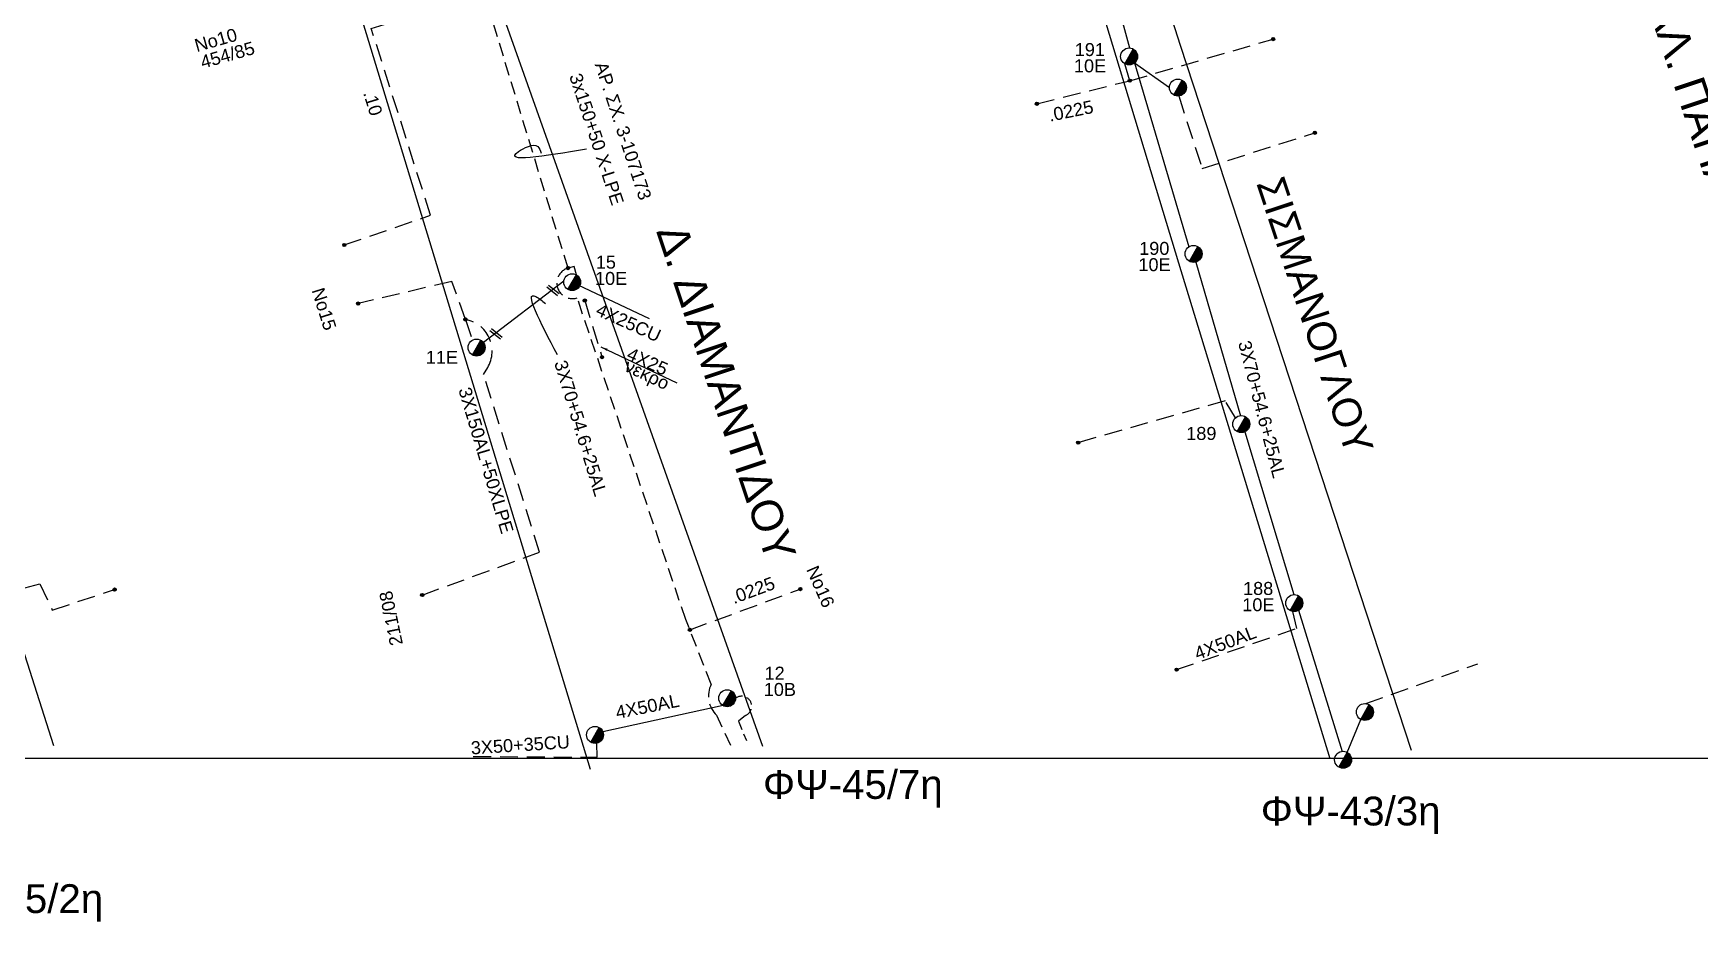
# Model space of a CAD drawing. Header units: millimetres. Extents: x 8791 to 11104, y 1833 to 2902.
# Drawn here: x 10250 to 10486.3, y 1832.6 to 1958.5 of the extents above; entities that cross this region are included whole.
import ezdxf
from ezdxf.enums import TextEntityAlignment as Align

# ---------------------------------------------------------------- set-up
doc = ezdxf.new("R2010")
doc.units = ezdxf.units.MM
doc.linetypes.add('DASHED', pattern=[19.05, 12.7, -6.35])
for name, color, linetype in [('Άγνωστα', 7, 'Continuous'), ('Γέφυρες Εναερίου Δικτύου', 7, 'Continuous'), ('Γυμνά εναέρια ΧΤ (3Φ)   3x50+35CU', 7, 'Continuous'), ('Γυμνά εναέρια ΧΤ (3Φ)   4x50AL', 7, 'Continuous'), ('Επιγραφές - Σχήματα', 7, 'Continuous'), ('Καλώδια ΧΤ   3x150+50AL XLPE', 7, 'DASHED'), ('Καλώδια ΧΤ   3x150AL+50XLPE', 7, 'DASHED'), ('Καλώδια ΧΤ   4x25CU', 7, 'DASHED'), ('Μηχανική τομή', 7, 'Continuous'), ('Στύλος ΦΜ', 7, 'Continuous'), ('Στύλος ΦΜ @ 1', 7, 'Continuous'), ('Συνδέσεις', 7, 'Continuous'), ('Συνεστραμμένα ΧΤ   3x70+54.6+25AL', 7, 'SYN_LINE'), ('Υπόβαθρο ΔΕΗ', 7, 'Continuous'), ('Υπόγεια Καλώδια Δικτύου ΧΤ   .10', 7, 'DASHED'), ('Υπόγεια καλώδια Παροχών ΧΤ   .0225', 7, 'DASHED')]:
    doc.layers.add(name, color=color, linetype=linetype)
doc.styles.add('ar', font='ARIAL.TTF')
doc.styles.add('arial', font='ARIAL.TTF')
doc.styles.get("Standard").update_dxf_attribs({"font": 'ARIAL.TTF'})
doc.linetypes.add('SYN_LINE', pattern='A,0.5,-0.0001,["/\\/\\/\\/",Standard,S=0.1,R=0,X=0,Y=-0.05],-0.25', length=0.7501)
doc.dimstyles.new('ISO-25', dxfattribs={"dimtxt": 2.5, "dimasz": 2.5, "dimexe": 1.25, "dimexo": 0.625, "dimtad": 1, "dimtxsty": 'Standard', "dimcen": 2.5, "dimadec": 0, "dimazin": 0, "dimtfac": 1, "dimtmove": 0, "dimatfit": 3, "dimfxl": 1, "dimarcsym": 0})

# ---------------------------------------------------------------- blocks, each defined once
blk = doc.blocks.new('ΥΠΑΡΧΩΝ ΤΣΙΜΕΝΤΕΝΙΟΣ ΣΤΥΛΟΣ')
at = {"layer": 'Στύλος ΦΜ'}
blk.add_hatch(color=256, dxfattribs=at).paths.add_polyline_path([(-1.29, -2.28, 0.574793), (2.62, 0, 0.268822), (1.3, 2.27)])
blk.add_line((-1.29, -2.28), (1.3, 2.27), dxfattribs=at)
blk.add_circle((0, 0), 2.62, dxfattribs=at)
at = {"layer": 'Στύλος ΦΜ', "flags": 4}
for tag, p in [('ΑΡΙΘΜΟΣ', (-4.68, 8.05)), ('ΤΥΠΟΣ', (-4.91, 3.03))]:
    blk.add_attdef(tag, p, '', height=4, dxfattribs=at)
blk = doc.blocks.new('_ΣΥΝΔΕΣΗ')
at = {"layer": 'Συνδέσεις', "linetype": 'SYN_LINE', "ltscale": 40}
blk.add_hatch(color=256, dxfattribs=at).paths.add_polyline_path([(0.5, -0.01, 1), (-0.5, -0.01, 1)])
at = {"layer": 'Συνδέσεις'}
blk.add_circle((0, -0.01), 0.5, dxfattribs=at)
blk = doc.blocks.new('ΜΗΧΑΝΙΚΗ ΤΟΜΗ')
at = {"layer": 'Μηχανική τομή', "ltscale": 40}
for p, q in [((-1.89, 0.78), (1.89, 0.78)), ((1.89, 0), (-1.89, 0))]:
    blk.add_line(p, q, dxfattribs=at)

msp = doc.modelspace()

# ---------------------------------------------------------------- linework, layer by layer
at = {"layer": 'Γέφυρες Εναερίου Δικτύου', "color": 27, "linetype": 'DASHED', "ltscale": 0.2}
for points in [[(10405.47, 1951.81), (10425.8, 1957.7)], [(10412.41, 1949.64), (10415.73, 1939.35), (10431.71, 1944.42)], [(10420.45, 1903.99), (10418.99, 1906.42), (10398.15, 1900.49)], [(10438.96, 1863.48), (10454.82, 1869.11)]]:
    msp.add_lwpolyline(points, dxfattribs=at)
at = {"layer": 'Γέφυρες Εναερίου Δικτύου', "color": 2, "linetype": 'DASHED', "ltscale": 0.2}
msp.add_lwpolyline([(10311.26, 1917.95), (10309.32, 1923.34), (10296.04, 1920.21)], dxfattribs=at)
at = {"layer": 'Γέφυρες Εναερίου Δικτύου', "color": 5, "linetype": 'DASHED', "ltscale": 0.2}
msp.add_lwpolyline([(10237.79, 1876.74), (10250.9, 1880.48), (10252.67, 1876.75), (10261.51, 1879.65)], dxfattribs=at)
at = {"layer": 'Γυμνά εναέρια ΧΤ (3Φ)   3x50+35CU', "color": 2, "linetype": 'DASHED', "ltscale": 0.2}
msp.add_lwpolyline([(10312.35, 1855.98), (10329.94, 1855.88), (10329.9, 1857.87)], dxfattribs=at)
at = {"layer": 'Γυμνά εναέρια ΧΤ (3Φ)   4x50AL', "color": 27, "linetype": 'DASHED', "ltscale": 0.2}
msp.add_lwpolyline([(10412.11, 1868.3), (10429.14, 1874.14), (10428.57, 1876.55)], dxfattribs=at)
at = {"layer": 'Γυμνά εναέρια ΧΤ (3Φ)   4x50AL', "color": 2, "ltscale": 20}
msp.add_lwpolyline([(10347.78, 1863.21), (10330.75, 1859.47)], dxfattribs=at)
at = {"layer": 'Επιγραφές - Σχήματα'}
msp.add_lwpolyline([(10868.02, 2888.59), (10868.02, 1855.69), (8827.98, 1855.69), (8827.98, 2890.56)], dxfattribs=at)
at = {"layer": 'Επιγραφές - Σχήματα', "color": 2, "ltscale": 20}
msp.add_lwpolyline([(10326.99, 1924.28), (10326.66, 1925.48), (10325.8, 1925.24)], dxfattribs=at)
at = {"layer": 'Επιγραφές - Σχήματα', "color": 0, "ltscale": 0.2}
msp.add_spline([(10328.4, 1942.09), (10318.79, 1941.77), (10321.51, 1942.46), (10321.98, 1941.54)], degree=3, dxfattribs=at)
at = {"layer": 'Επιγραφές - Σχήματα', "color": 0, "ltscale": 20}
msp.add_spline([(10324.31, 1912.94), (10321.26, 1921.19), (10322.63, 1920.22)], degree=3, dxfattribs=at)
at = {"layer": 'Καλώδια ΧΤ   3x150+50AL XLPE', "color": 2, "ltscale": 0.15}
msp.add_lwpolyline([(10348.88, 1857.54), (10346.89, 1861.8, -0.322059), (10346.11, 1866.25), (10342.5, 1875.4), (10327.1, 1921.01, -1.012289), (10325.8, 1925.23), (10315.03, 1960.54), (10310.77, 1961.21), (10310.25, 1963.13)], format="xyb", dxfattribs=at)
at = {"layer": 'Καλώδια ΧΤ   3x150+50AL XLPE', "color": 2, "ltscale": 0.1}
msp.add_lwpolyline([(10349.57, 1864.24), (10349.57, 1864.24, -1.142846), (10350.96, 1861.8), (10349.98, 1860.97), (10351.11, 1858.23)], format="xyb", dxfattribs=at)
at = {"layer": 'Καλώδια ΧΤ   3x150AL+50XLPE', "color": 2, "ltscale": 0.2}
msp.add_lwpolyline([(10305.11, 1878.88), (10321.77, 1884.95), (10313.83, 1910.15), (10314.41, 1911.13, 0.523159), (10311.26, 1917.95), (10312.22, 1915)], format="xyb", dxfattribs=at)
at = {"layer": 'Καλώδια ΧΤ   4x25CU', "color": 2, "linetype": 'SYN_LINE', "ltscale": 15}
msp.add_line((10326.39, 1923.24), (10337.3, 1918.1), dxfattribs=at)
at = {"layer": 'Καλώδια ΧΤ   4x25CU', "color": 0, "linetype": 'DASHED', "ltscale": 0.2}
msp.add_lwpolyline([(10328.17, 1920.64), (10330.55, 1912.82)], dxfattribs=at)
at = {"layer": 'Συνεστραμμένα ΧΤ   3x70+54.6+25AL', "color": 27, "ltscale": 20}
for points in [[(10398.88, 1980.4), (10405.44, 1956.45)], [(10406.14, 1954.32), (10413.84, 1928.24)], [(10406.14, 1954.32), (10411.09, 1950.85)], [(10414.83, 1926.09), (10421.17, 1904.31)], [(10421.77, 1902.02), (10428.71, 1878.94)], [(10429.41, 1876.71), (10435.57, 1856.71)], [(10436.31, 1856.56), (10438.21, 1861.24)]]:
    msp.add_lwpolyline(points, dxfattribs=at)
at = {"layer": 'Συνεστραμμένα ΧΤ   3x70+54.6+25AL', "color": 2, "ltscale": 15}
msp.add_lwpolyline([(10325.19, 1923.38), (10313.81, 1914.68)], dxfattribs=at)
at = {"layer": 'Υπόβαθρο ΔΕΗ'}
msp.add_lwpolyline([(10445.44, 1856.83), (10412.66, 1956.8), (10393.15, 2017.75), (10467.7, 2042.69), (10481.12, 2002.79), (10498.62, 1950.01), (10528.73, 1855.69)], dxfattribs=at)
for points in [[(10353.42, 1857.39), (10315.23, 1964.96), (10309.71, 1983.08, -0.354248), (10312.21, 1991.71), (10384.81, 2015.33), (10396.36, 1978.86), (10412.38, 1926), (10433.83, 1855.69)], [(10252.87, 1857.49), (10220.91, 1957.63, -0.452766), (10225.74, 1963.47), (10285.34, 1983.49, -0.514892), (10290.85, 1979.33), (10328.94, 1854.2)]]:
    msp.add_lwpolyline(points, format="xyb", dxfattribs=at)
at = {"layer": 'Υπόγεια Καλώδια Δικτύου ΧΤ   .10', "color": 151, "ltscale": 0.2}
msp.add_lwpolyline([(10294.08, 1928.52), (10306.3, 1932.73), (10297.9, 1959.21), (10313.88, 1964.28)], dxfattribs=at)
at = {"layer": 'Υπόγεια καλώδια Παροχών ΧΤ   .0225', "color": 27, "ltscale": 0.2}
msp.add_lwpolyline([(10392.3, 1948.53), (10405.47, 1951.81), (10404.78, 1954.2)], dxfattribs=at)
at = {"layer": 'Υπόγεια καλώδια Παροχών ΧΤ   .0225', "color": 2, "ltscale": 0.2}
msp.add_lwpolyline([(10343.08, 1873.94), (10343.08, 1873.94), (10358.74, 1879.72)], dxfattribs=at)

# ---------------------------------------------------------------- block references
at = {"layer": 'Μηχανική τομή', "xscale": 0.5104822389460193, "yscale": 0.5104822389460193, "zscale": 0.5104822389460193, "rotation": 141.466677074183}
for p in [(10323.8, 1922.22), (10315.71, 1916.05)]:
    msp.add_blockref('ΜΗΧΑΝΙΚΗ ΤΟΜΗ', p, dxfattribs=at)
at = {"layer": 'Στύλος ΦΜ @ 1', "ltscale": 40}
ref = msp.add_blockref('ΥΠΑΡΧΩΝ ΤΣΙΜΕΝΤΕΝΙΟΣ ΣΤΥΛΟΣ', (10405.37, 1955.25), dxfattribs=dict(at, xscale=0.4594340150515993, yscale=0.4594340150515993, zscale=0.4594340150515993))
ref.add_attrib('ΤΥΠΟΣ', '10E', (10397.55, 1952.99), dxfattribs={"layer": 'Στύλος ΦΜ', "height": 1.838, "flags": 4})
ref.add_attrib('ΑΡΙΘΜΟΣ', '191', (10397.66, 1955.3), dxfattribs={"layer": 'Στύλος ΦΜ', "height": 1.838, "flags": 4})
at = {"layer": 'Στύλος ΦΜ @ 1', "ltscale": 40, "xscale": 0.4594340150515993, "yscale": 0.4594340150515993, "zscale": 0.4594340150515993}
for p in [(10412.29, 1950.84), (10438.81, 1862.29), (10329.63, 1859.04), (10435.71, 1855.52)]:
    msp.add_blockref('ΥΠΑΡΧΩΝ ΤΣΙΜΕΝΤΕΝΙΟΣ ΣΤΥΛΟΣ', p, dxfattribs=at)
at = {"layer": 'Στύλος ΦΜ @ 1', "ltscale": 40}
ref = msp.add_blockref('ΥΠΑΡΧΩΝ ΤΣΙΜΕΝΤΕΝΙΟΣ ΣΤΥΛΟΣ', (10414.51, 1927.25), dxfattribs=dict(at, xscale=0.4594340150515993, yscale=0.4594340150515993, zscale=0.4594340150515993))
ref.add_attrib('ΤΥΠΟΣ', '10E', (10406.69, 1924.8), dxfattribs={"layer": 'Στύλος ΦΜ', "height": 1.838, "flags": 4})
ref.add_attrib('ΑΡΙΘΜΟΣ', '190', (10406.8, 1927.11), dxfattribs={"layer": 'Στύλος ΦΜ', "height": 1.838, "flags": 4})
ref = msp.add_blockref('ΥΠΑΡΧΩΝ ΤΣΙΜΕΝΤΕΝΙΟΣ ΣΤΥΛΟΣ', (10326.39, 1923.24), dxfattribs=dict(at, xscale=0.4594340150515993, yscale=0.4594340150515993, zscale=0.4594340150515993))
ref.add_attrib('ΤΥΠΟΣ', '10E', (10329.63, 1922.85), dxfattribs={"layer": 'Στύλος ΦΜ', "height": 1.838, "flags": 4})
ref.add_attrib('ΑΡΙΘΜΟΣ', '15', (10329.74, 1925.16), dxfattribs={"layer": 'Στύλος ΦΜ', "height": 1.838, "flags": 4})
ref = msp.add_blockref('ΥΠΑΡΧΩΝ ΤΣΙΜΕΝΤΕΝΙΟΣ ΣΤΥΛΟΣ', (10312.84, 1913.97), dxfattribs=dict(at, xscale=0.4594340150515993, yscale=0.4594340150515993, zscale=0.4594340150515993))
ref.add_attrib('ΤΥΠΟΣ', '11E', (10305.63, 1911.66), dxfattribs={"layer": 'Στύλος ΦΜ', "height": 1.838, "flags": 4})
ref = msp.add_blockref('ΥΠΑΡΧΩΝ ΤΣΙΜΕΝΤΕΝΙΟΣ ΣΤΥΛΟΣ', (10421.28, 1903.12), dxfattribs=dict(at, xscale=0.4594340150515993, yscale=0.4594340150515993, zscale=0.4594340150515993))
ref.add_attrib('ΤΥΠΟΣ', '189', (10413.47, 1900.87), dxfattribs={"layer": 'Στύλος ΦΜ', "height": 1.838, "flags": 4})
ref = msp.add_blockref('ΥΠΑΡΧΩΝ ΤΣΙΜΕΝΤΕΝΙΟΣ ΣΤΥΛΟΣ', (10428.79, 1877.74), dxfattribs=dict(at, xscale=0.4594340150515993, yscale=0.4594340150515993, zscale=0.4594340150515993))
ref.add_attrib('ΤΥΠΟΣ', '10E', (10421.42, 1876.58), dxfattribs={"layer": 'Στύλος ΦΜ', "height": 1.838, "flags": 4})
ref.add_attrib('ΑΡΙΘΜΟΣ', '188', (10421.53, 1878.89), dxfattribs={"layer": 'Στύλος ΦΜ', "height": 1.838, "flags": 4})
ref = msp.add_blockref('ΥΠΑΡΧΩΝ ΤΣΙΜΕΝΤΕΝΙΟΣ ΣΤΥΛΟΣ', (10348.37, 1864.25), dxfattribs=dict(at, xscale=0.4594340150515993, yscale=0.4594340150515993, zscale=0.4594340150515993))
ref.add_attrib('ΤΥΠΟΣ', '10B', (10353.56, 1864.57), dxfattribs={"layer": 'Στύλος ΦΜ', "height": 1.838, "flags": 4})
ref.add_attrib('ΑΡΙΘΜΟΣ', '12', (10353.67, 1866.88), dxfattribs={"layer": 'Στύλος ΦΜ', "height": 1.838, "flags": 4})
at = {"layer": 'Συνδέσεις', "xscale": 0.4594340150518314, "yscale": 0.4594340150518314, "zscale": 0.4594340150518314}
for p in [(10425.8, 1957.71), (10405.47, 1951.82), (10392.3, 1948.54), (10431.71, 1944.43), (10294.08, 1928.52), (10325.8, 1925.24), (10296.04, 1920.21), (10328.18, 1920.64), (10311.26, 1917.96), (10330.62, 1912.61), (10398.16, 1900.49), (10261.51, 1879.65), (10305.11, 1878.88), (10358.75, 1879.72), (10343.08, 1873.95), (10412.11, 1868.3)]:
    msp.add_blockref('_ΣΥΝΔΕΣΗ', p, dxfattribs=at)

# ---------------------------------------------------------------- texts
at = {"layer": 'Άγνωστα', "color": 7, "width": 1.8, "attachment_point": 1, "rotation": 334.7193}
for s, insert, char_height in [('νεκρο\\P', (10334.42, 1912.39), 1.838), ('\\P', (10347.35, 1906.29), 1.84)]:
    msp.add_mtext(s, dxfattribs=dict(at, insert=insert, char_height=char_height))
at = {"layer": 'Γυμνά εναέρια ΧΤ (3Φ)   3x50+35CU', "ltscale": 20}
msp.add_text('3X50+35CU', height=1.838, rotation=3.6546, dxfattribs=at).set_placement((10319.04, 1857.64), align=Align.MIDDLE)
at = {"layer": 'Γυμνά εναέρια ΧΤ (3Φ)   4x50AL', "ltscale": 20}
for rotation, p in [(20.8087, (10419, 1872.12)), (11.1619, (10337.06, 1863.09))]:
    msp.add_text('4X50AL', height=1.838, rotation=rotation, dxfattribs=at).set_placement(p, align=Align.MIDDLE)
at = {"layer": 'Επιγραφές - Σχήματα', "ltscale": 20}
for s, p in [('3x150+50 X-LPE', (10329.86, 1943.51)), ('ΑΡ. ΣΧ. 3-107173', (10333.63, 1944.7))]:
    msp.add_text(s, height=1.8377, rotation=288.2101, dxfattribs=at).set_placement(p, align=Align.MIDDLE)
at = {"layer": 'Επιγραφές - Σχήματα', "color": 7, "ltscale": 40, "char_height": 4.0839, "attachment_point": 1, "rotation": 288.4491, "style": 'arial'}
for s, insert in [('{\\H1.0833x;\\C256;ΑΛ. ΠΑΠΑΝΑΣΤΑΣΙΟΥ}', (10483.02, 1963.86)), ('{\\H1.0833x;\\C256;Δ. ΔIAMANTIΔOY}', (10342.47, 1931.89))]:
    msp.add_mtext(s, dxfattribs=dict(at, insert=insert))
at = {"layer": 'Επιγραφές - Σχήματα', "ltscale": 20, "attachment_point": 1, "style": 'ar'}
for s, insert, char_height, width, rotation in [('Νο10', (10272.65, 1957.63), 1.838, 7.5996, 15.8208), ('454/85', (10273.48, 1955.27), 1.838, 7.5996, 15.8208), ('ΣΙΣΜΑΝΟΓΛΟΥ', (10427.26, 1938.56), 4.0839, 62.6026, 288.2757), ('Νο15', (10291.18, 1922.64), 1.838, 7.5996, 287.2898), ('Νο16', (10361.23, 1883.25), 1.838, 7.5996, 293.5485), ('211/08', (10300.6, 1871.54), 1.838, 7.5996, 101.7824)]:
    msp.add_mtext(s, dxfattribs=dict(at, insert=insert, char_height=char_height, width=width, rotation=rotation))
at = {"layer": 'Επιγραφές - Σχήματα', "ltscale": 20, "char_height": 4.084, "attachment_point": 1, "style": 'ar'}
for s, insert, width in [('ΦΨ-45/7η', (10353.45, 1854.06), 32.2878), ('ΦΨ-43/3η', (10424.04, 1850.29), 19.788), ('ΦΨ-45/2η', (10234.39, 1837.87), 19.788)]:
    msp.add_mtext(s, dxfattribs=dict(at, insert=insert, width=width))
at = {"layer": 'Καλώδια ΧΤ   3x150AL+50XLPE', "ltscale": 0.2}
msp.add_text('3X150AL+50XLPE', height=1.8377, rotation=286.5901, dxfattribs=at).set_placement((10314.18, 1897.98), align=Align.MIDDLE)
at = {"layer": 'Καλώδια ΧΤ   4x25CU', "color": 0, "ltscale": 0.2, "char_height": 1.838, "attachment_point": 1, "rotation": 335.8202, "style": 'ar'}
for s, insert, width in [('4X25CU', (10330.34, 1920.33), 6.6161), ('4X25', (10334.72, 1914.07), 20.3574)]:
    msp.add_mtext(s, dxfattribs=dict(at, insert=insert, width=width))
at = {"layer": 'Συνεστραμμένα ΧΤ   3x70+54.6+25AL', "ltscale": 20}
for rotation, p in [(284.4824, (10424.2, 1905.21)), (286.8858, (10327.6, 1902.53))]:
    msp.add_text('3X70+54.6+25AL', height=1.8377, rotation=rotation, dxfattribs=at).set_placement(p, align=Align.MIDDLE)
at = {"layer": 'Υπόγεια Καλώδια Δικτύου ΧΤ   .10', "ltscale": 0.2}
msp.add_text('.10', height=1.838, rotation=287.1899, dxfattribs=at).set_placement((10298.14, 1948.63), align=Align.MIDDLE)
at = {"layer": 'Υπόγεια καλώδια Παροχών ΧΤ   .0225', "ltscale": 0.2}
for rotation, p in [(11.5041, (10397.11, 1947.53)), (20.4255, (10352.01, 1879.56))]:
    msp.add_text('.0225', height=1.838, rotation=rotation, dxfattribs=at).set_placement(p, align=Align.MIDDLE)

# ---------------------------------------------------------------- leaders
at = {"layer": 'Επιγραφές - Σχήματα', "ltscale": 40}
msp.add_leader([(10330.45, 1914.07), (10341.25, 1908.96)], dimstyle='ISO-25', override={"dimasz": 1, "dimtad": 0}, dxfattribs=at)

doc.saveas('drawing.dxf')
